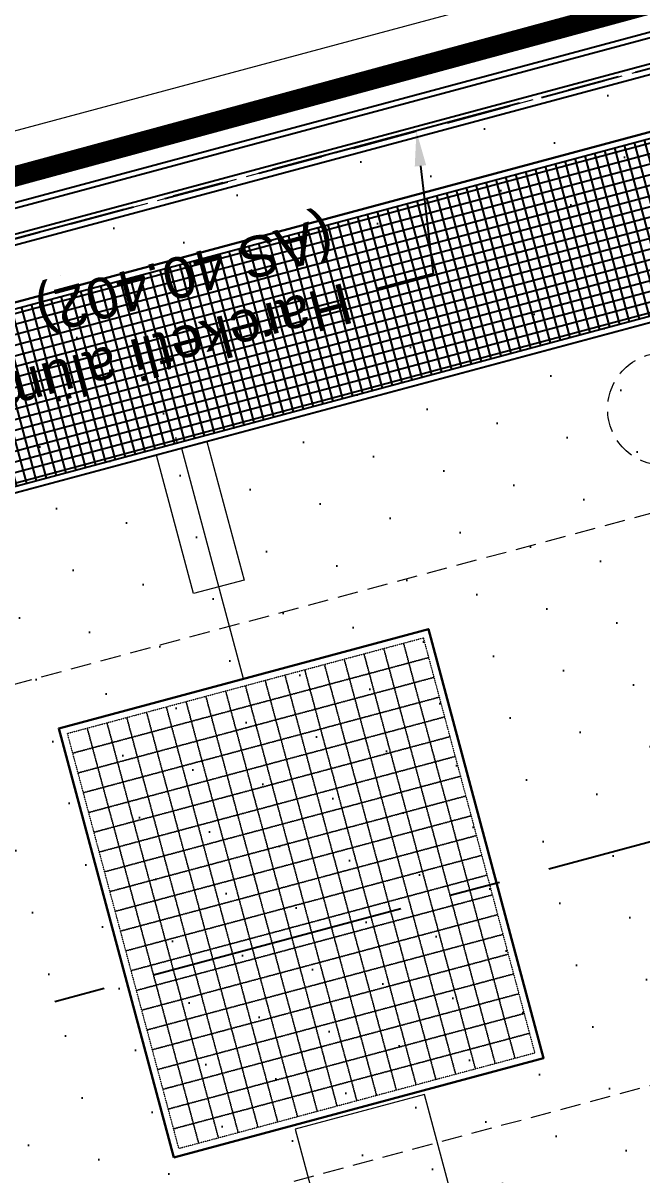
# Model space of a CAD drawing. Header units: centimetres. Extents: x 405564 to 502064, y 46284 to 60634.
# Drawn here: x 461276 to 461578, y 48208 to 48771 of the extents above; entities that cross this region are included whole.
import ezdxf
from ezdxf import colors
from ezdxf.entities.mleader import LeaderData, LeaderLine
from ezdxf.math import Vec2, Vec3
from ezdxf.xclip import XClip

# ---------------------------------------------------------------- set-up
doc = ezdxf.new("R2010")
doc.units = ezdxf.units.CM
doc.header["$XCLIPFRAME"] = 0
for name, pattern in [('ACAD_ISO03W100', [30, 12, -18]), ('CENTER', [2, 1.25, -0.25, 0.25, -0.25]), ('CT_kesik01', [0.15, 0.1, -0.05]), ('DASHED2', [9.525, 6.35, -3.175]), ('DOT', [0.25, 0, -0.25])]:
    doc.linetypes.add(name, pattern=pattern)
doc.layers.get('0').update_dxf_attribs({"color": 8, "lineweight": 9})
for name, color, linetype in [('-SISMIK TEMEL', 8, 'Continuous'), ('-SISMIK TEMEL IZGARA', 8, 'Continuous'), ('AS_DUV', 8, 'Continuous'), ('AS_PYZ_BINA', 8, 'Continuous'), ('AS_TAV', 8, 'Continuous'), ('KORKULUK', 8, 'Continuous')]:
    doc.layers.add(name, color=color, linetype=linetype)
for name, color, linetype, lineweight in [('0-KRCN-MİMARİ-220526', 8, 'Continuous', 9), ('elektrik kablo hattı', 8, 'Continuous', 9), ('G_0.09', 8, 'Continuous', 9), ('G_0.30', 8, 'Continuous', 30), ('Hidden_[Gizli]', 8, 'CT_kesik01', 9), ('hidrolik_kablo_hattı', 8, 'Continuous', 9), ('IEM_MP_TARAMA-MEVCUT BİNA', 8, 'Continuous', 9), ('İNCE', 8, 'Continuous', 9)]:
    doc.layers.add(name, color=color, linetype=linetype, lineweight=lineweight)
doc.styles.add('Normal_ITL', font='swissi.ttf')

# ---------------------------------------------------------------- blocks, each defined once
blk = doc.blocks.new('*U138')
blk.add_lwpolyline([(684.53, -6.68), (5.53, -6.68), (5.53, -9.18), (684.53, -9.18)], close=True)
blk = doc.blocks.new('s2')
at = {"layer": 'AS_PYZ_BINA', "rotation": 270}
blk.add_blockref('*U138', (-6.4, 0), dxfattribs=at)
blk = doc.blocks.new('A$Cbf573e9b')
at = {"layer": 'AS_PYZ_BINA', "linetype": 'CENTER', "ltscale": 100}
for p, q in [((-365, 2520), (-365, 5016.95)), ((0, -638.11), (0, 5016.95)), ((0, -638.11), (0, 5016.95))]:
    blk.add_line(p, q, dxfattribs=at)
blk = doc.blocks.new('zeminkat_planı')
blk.add_lwpolyline([(-117, 3843), (-570, 3843), (-570, 3290), (-117, 3290)], close=True)
at = {"layer": 'G_0.09'}
blk.add_lwpolyline([(51, 3961.24), (51, 3288.7)], dxfattribs=at)
blk.add_blockref('A$Cbf573e9b', (0, 0))
at = {"layer": 'AS_PYZ_BINA'}
blk.add_blockref('s2', (30, 3970), dxfattribs=at)
blk = doc.blocks.new('vinç_alanları')
at = {"layer": 'AS_PYZ_BINA', "linetype": 'DASHED2', "ltscale": 100}
h = blk.add_hatch(dxfattribs=at)
h.set_pattern_fill('DOTS', color=256, scale=500)
h.set_pattern_definition([(0, (444815.903, -368790.316), (15.625, 31.25), [0, -31.25])])
h.paths.add_polyline_path([(-1080, 3970), (0, 3970), (0, 3280), (-1080, 3280)])
at = {"layer": 'AS_PYZ_BINA', "linetype": 'DASHED2', "ltscale": 5}
blk.add_lwpolyline([(-1080, 3970), (0, 3970), (0, 3280), (-1080, 3280)], close=True, dxfattribs=at)
blk = doc.blocks.new('A$C20e37658')
at = {"layer": 'Hidden_[Gizli]', "ltscale": 100}
blk.add_circle((28, 28), 27.5, dxfattribs=at)
blk = doc.blocks.new('sismik temel boslugu pl')
at = {"layer": 'AS_TAV'}
h = blk.add_hatch(dxfattribs=at)
h.set_pattern_fill('ANSI37', color=252, scale=40, angle=45)
h.set_pattern_definition([(90, (119866.949, -315233.006), (-5, 2e-16), []), (180, (119866.949, -315233.006), (-4e-16, -5), [])])
h.paths.add_polyline_path([(-230, -112), (327, -112), (327, -28), (-230, -28)])
at = {"layer": '-SISMIK TEMEL'}
blk.add_lwpolyline([(330, -655), (330, -25), (-330, -25), (-330, -655), (330, -655)], dxfattribs=at)
blk.add_lwpolyline([(320, -565), (320, -115), (-230, -115), (-230, -565)], close=True, dxfattribs=at)
at = {"layer": '-SISMIK TEMEL IZGARA'}
for points in [[(330, -655), (-330, -655), (-330, -647.5), (-330, -25), (330, -25), (330, -115), (-230, -115), (-230, -565), (330, -565)], [(327, -652), (-327, -652), (-327, -647.5), (-327, -28), (327, -28), (327, -112), (-233, -112), (-233, -568), (327, -568)]]:
    blk.add_lwpolyline(points, close=True, dxfattribs=at)
at = {"layer": 'elektrik kablo hattı'}
for points in [[(43.5, -109), (43.5, -112)], [(45, -231.5), (45, -115)]]:
    blk.add_lwpolyline(points, dxfattribs=at)
blk.add_lwpolyline([(57.75, -115), (57.75, -185), (32.25, -185), (32.25, -115)], close=True, dxfattribs=at)
at = {"layer": 'G_0.30'}
blk.add_lwpolyline([(-48.5, -448.5), (138.5, -448.5), (138.5, -231.5), (-48.5, -231.5)], close=True, dxfattribs=at)
at = {"layer": 'Hidden_[Gizli]', "ltscale": 100}
for points in [[(355, 5), (355, -680), (-355, -680), (-355, 5)], [(330, -25), (-330, -25), (-330, -655), (330, -655)], [(330, -475), (-230, -475), (-230, -205), (330, -205)]]:
    blk.add_lwpolyline(points, close=True, dxfattribs=at)
at = {"layer": 'hidrolik_kablo_hattı'}
blk.add_lwpolyline([(77.75, -565), (77.75, -450.5), (12.25, -450.5), (12.25, -565)], close=True, dxfattribs=at)
at = {"layer": 'İNCE', "linetype": 'DOT', "ltscale": 0.01}
for points in [[(-45, -235), (-35, -235), (-35, -245), (-45, -245)], [(-35, -235), (-25, -235), (-25, -245), (-35, -245)], [(-25, -235), (-15, -235), (-15, -245), (-25, -245)], [(-15, -235), (-5, -235), (-5, -245), (-15, -245)], [(-5, -235), (5, -235), (5, -245), (-5, -245)], [(5, -235), (15, -235), (15, -245), (5, -245)], [(15, -235), (25, -235), (25, -245), (15, -245)], [(25, -235), (35, -235), (35, -245), (25, -245)], [(35, -235), (45, -235), (45, -245), (35, -245)], [(45, -235), (55, -235), (55, -245), (45, -245)], [(55, -235), (65, -235), (65, -245), (55, -245)], [(65, -235), (75, -235), (75, -245), (65, -245)], [(75, -235), (85, -235), (85, -245), (75, -245)], [(85, -235), (95, -235), (95, -245), (85, -245)], [(95, -235), (105, -235), (105, -245), (95, -245)], [(105, -235), (115, -235), (115, -245), (105, -245)], [(115, -235), (125, -235), (125, -245), (115, -245)], [(125, -235), (135, -235), (135, -245), (125, -245)], [(-45, -245), (-35, -245), (-35, -255), (-45, -255)], [(-35, -245), (-25, -245), (-25, -255), (-35, -255)], [(-25, -245), (-15, -245), (-15, -255), (-25, -255)], [(-15, -245), (-5, -245), (-5, -255), (-15, -255)], [(-5, -245), (5, -245), (5, -255), (-5, -255)], [(5, -245), (15, -245), (15, -255), (5, -255)], [(15, -245), (25, -245), (25, -255), (15, -255)], [(25, -245), (35, -245), (35, -255), (25, -255)], [(35, -245), (45, -245), (45, -255), (35, -255)], [(45, -245), (55, -245), (55, -255), (45, -255)], [(55, -245), (65, -245), (65, -255), (55, -255)], [(65, -245), (75, -245), (75, -255), (65, -255)], [(75, -245), (85, -245), (85, -255), (75, -255)], [(85, -245), (95, -245), (95, -255), (85, -255)], [(95, -245), (105, -245), (105, -255), (95, -255)], [(105, -245), (115, -245), (115, -255), (105, -255)], [(115, -245), (125, -245), (125, -255), (115, -255)], [(125, -245), (135, -245), (135, -255), (125, -255)], [(-45, -255), (-35, -255), (-35, -265), (-45, -265)], [(-35, -255), (-25, -255), (-25, -265), (-35, -265)], [(-25, -255), (-15, -255), (-15, -265), (-25, -265)], [(-15, -255), (-5, -255), (-5, -265), (-15, -265)], [(-5, -255), (5, -255), (5, -265), (-5, -265)], [(5, -255), (15, -255), (15, -265), (5, -265)], [(15, -255), (25, -255), (25, -265), (15, -265)], [(25, -255), (35, -255), (35, -265), (25, -265)], [(35, -255), (45, -255), (45, -265), (35, -265)], [(45, -255), (55, -255), (55, -265), (45, -265)], [(55, -255), (65, -255), (65, -265), (55, -265)], [(65, -255), (75, -255), (75, -265), (65, -265)], [(75, -255), (85, -255), (85, -265), (75, -265)], [(85, -255), (95, -255), (95, -265), (85, -265)], [(95, -255), (105, -255), (105, -265), (95, -265)], [(105, -255), (115, -255), (115, -265), (105, -265)], [(115, -255), (125, -255), (125, -265), (115, -265)], [(125, -255), (135, -255), (135, -265), (125, -265)], [(-45, -265), (-35, -265), (-35, -275), (-45, -275)], [(-35, -265), (-25, -265), (-25, -275), (-35, -275)], [(-25, -265), (-15, -265), (-15, -275), (-25, -275)], [(-15, -265), (-5, -265), (-5, -275), (-15, -275)], [(-5, -265), (5, -265), (5, -275), (-5, -275)], [(5, -265), (15, -265), (15, -275), (5, -275)], [(15, -265), (25, -265), (25, -275), (15, -275)], [(25, -265), (35, -265), (35, -275), (25, -275)], [(35, -265), (45, -265), (45, -275), (35, -275)], [(45, -265), (55, -265), (55, -275), (45, -275)], [(55, -265), (65, -265), (65, -275), (55, -275)], [(65, -265), (75, -265), (75, -275), (65, -275)], [(75, -265), (85, -265), (85, -275), (75, -275)], [(85, -265), (95, -265), (95, -275), (85, -275)], [(95, -265), (105, -265), (105, -275), (95, -275)], [(105, -265), (115, -265), (115, -275), (105, -275)], [(115, -265), (125, -265), (125, -275), (115, -275)], [(125, -265), (135, -265), (135, -275), (125, -275)], [(-45, -275), (-35, -275), (-35, -285), (-45, -285)], [(-35, -275), (-25, -275), (-25, -285), (-35, -285)], [(-25, -275), (-15, -275), (-15, -285), (-25, -285)], [(-15, -275), (-5, -275), (-5, -285), (-15, -285)], [(-5, -275), (5, -275), (5, -285), (-5, -285)], [(5, -275), (15, -275), (15, -285), (5, -285)], [(15, -275), (25, -275), (25, -285), (15, -285)], [(25, -275), (35, -275), (35, -285), (25, -285)], [(35, -275), (45, -275), (45, -285), (35, -285)], [(45, -275), (55, -275), (55, -285), (45, -285)], [(55, -275), (65, -275), (65, -285), (55, -285)], [(65, -275), (75, -275), (75, -285), (65, -285)], [(75, -275), (85, -275), (85, -285), (75, -285)], [(85, -275), (95, -275), (95, -285), (85, -285)], [(95, -275), (105, -275), (105, -285), (95, -285)], [(105, -275), (115, -275), (115, -285), (105, -285)], [(115, -275), (125, -275), (125, -285), (115, -285)], [(125, -275), (135, -275), (135, -285), (125, -285)], [(-45, -285), (-35, -285), (-35, -295), (-45, -295)], [(-35, -285), (-25, -285), (-25, -295), (-35, -295)], [(-25, -285), (-15, -285), (-15, -295), (-25, -295)], [(-15, -285), (-5, -285), (-5, -295), (-15, -295)], [(-5, -285), (5, -285), (5, -295), (-5, -295)], [(5, -285), (15, -285), (15, -295), (5, -295)], [(15, -285), (25, -285), (25, -295), (15, -295)], [(25, -285), (35, -285), (35, -295), (25, -295)], [(35, -285), (45, -285), (45, -295), (35, -295)], [(45, -285), (55, -285), (55, -295), (45, -295)], [(55, -285), (65, -285), (65, -295), (55, -295)], [(65, -285), (75, -285), (75, -295), (65, -295)], [(75, -285), (85, -285), (85, -295), (75, -295)], [(85, -285), (95, -285), (95, -295), (85, -295)], [(95, -285), (105, -285), (105, -295), (95, -295)], [(105, -285), (115, -285), (115, -295), (105, -295)], [(115, -285), (125, -285), (125, -295), (115, -295)], [(125, -285), (135, -285), (135, -295), (125, -295)], [(-45, -295), (-35, -295), (-35, -305), (-45, -305)], [(-35, -295), (-25, -295), (-25, -305), (-35, -305)], [(-25, -295), (-15, -295), (-15, -305), (-25, -305)], [(-15, -295), (-5, -295), (-5, -305), (-15, -305)], [(-5, -295), (5, -295), (5, -305), (-5, -305)], [(5, -295), (15, -295), (15, -305), (5, -305)], [(15, -295), (25, -295), (25, -305), (15, -305)], [(25, -295), (35, -295), (35, -305), (25, -305)], [(35, -295), (45, -295), (45, -305), (35, -305)], [(45, -295), (55, -295), (55, -305), (45, -305)], [(55, -295), (65, -295), (65, -305), (55, -305)], [(65, -295), (75, -295), (75, -305), (65, -305)], [(75, -295), (85, -295), (85, -305), (75, -305)], [(85, -295), (95, -295), (95, -305), (85, -305)], [(95, -295), (105, -295), (105, -305), (95, -305)], [(105, -295), (115, -295), (115, -305), (105, -305)], [(115, -295), (125, -295), (125, -305), (115, -305)], [(125, -295), (135, -295), (135, -305), (125, -305)], [(-45, -305), (-35, -305), (-35, -315), (-45, -315)], [(-35, -305), (-25, -305), (-25, -315), (-35, -315)], [(-25, -305), (-15, -305), (-15, -315), (-25, -315)], [(-15, -305), (-5, -305), (-5, -315), (-15, -315)], [(-5, -305), (5, -305), (5, -315), (-5, -315)], [(5, -305), (15, -305), (15, -315), (5, -315)], [(15, -305), (25, -305), (25, -315), (15, -315)], [(25, -305), (35, -305), (35, -315), (25, -315)], [(35, -305), (45, -305), (45, -315), (35, -315)], [(45, -305), (55, -305), (55, -315), (45, -315)], [(55, -305), (65, -305), (65, -315), (55, -315)], [(65, -305), (75, -305), (75, -315), (65, -315)], [(75, -305), (85, -305), (85, -315), (75, -315)], [(85, -305), (95, -305), (95, -315), (85, -315)], [(95, -305), (105, -305), (105, -315), (95, -315)], [(105, -305), (115, -305), (115, -315), (105, -315)], [(115, -305), (125, -305), (125, -315), (115, -315)], [(125, -305), (135, -305), (135, -315), (125, -315)], [(-45, -315), (-35, -315), (-35, -325), (-45, -325)], [(-35, -315), (-25, -315), (-25, -325), (-35, -325)], [(-25, -315), (-15, -315), (-15, -325), (-25, -325)], [(-15, -315), (-5, -315), (-5, -325), (-15, -325)], [(-5, -315), (5, -315), (5, -325), (-5, -325)], [(5, -315), (15, -315), (15, -325), (5, -325)], [(15, -315), (25, -315), (25, -325), (15, -325)], [(25, -315), (35, -315), (35, -325), (25, -325)], [(35, -315), (45, -315), (45, -325), (35, -325)], [(45, -315), (55, -315), (55, -325), (45, -325)], [(55, -315), (65, -315), (65, -325), (55, -325)], [(65, -315), (75, -315), (75, -325), (65, -325)], [(75, -315), (85, -315), (85, -325), (75, -325)], [(85, -315), (95, -315), (95, -325), (85, -325)], [(95, -315), (105, -315), (105, -325), (95, -325)], [(105, -315), (115, -315), (115, -325), (105, -325)], [(115, -315), (125, -315), (125, -325), (115, -325)], [(125, -315), (135, -315), (135, -325), (125, -325)], [(-45, -325), (-35, -325), (-35, -335), (-45, -335)], [(-35, -325), (-25, -325), (-25, -335), (-35, -335)], [(-25, -325), (-15, -325), (-15, -335), (-25, -335)], [(-15, -325), (-5, -325), (-5, -335), (-15, -335)], [(-5, -325), (5, -325), (5, -335), (-5, -335)], [(5, -325), (15, -325), (15, -335), (5, -335)], [(15, -325), (25, -325), (25, -335), (15, -335)], [(25, -325), (35, -325), (35, -335), (25, -335)], [(35, -325), (45, -325), (45, -335), (35, -335)], [(45, -325), (55, -325), (55, -335), (45, -335)], [(55, -325), (65, -325), (65, -335), (55, -335)], [(65, -325), (75, -325), (75, -335), (65, -335)], [(75, -325), (85, -325), (85, -335), (75, -335)], [(85, -325), (95, -325), (95, -335), (85, -335)], [(95, -325), (105, -325), (105, -335), (95, -335)], [(105, -325), (115, -325), (115, -335), (105, -335)], [(115, -325), (125, -325), (125, -335), (115, -335)], [(125, -325), (135, -325), (135, -335), (125, -335)], [(-45, -335), (-35, -335), (-35, -345), (-45, -345)], [(-35, -335), (-25, -335), (-25, -345), (-35, -345)], [(-25, -335), (-15, -335), (-15, -345), (-25, -345)], [(-15, -335), (-5, -335), (-5, -345), (-15, -345)], [(-5, -335), (5, -335), (5, -345), (-5, -345)], [(5, -335), (15, -335), (15, -345), (5, -345)], [(15, -335), (25, -335), (25, -345), (15, -345)], [(25, -335), (35, -335), (35, -345), (25, -345)], [(35, -335), (45, -335), (45, -345), (35, -345)], [(45, -335), (55, -335), (55, -345), (45, -345)], [(55, -335), (65, -335), (65, -345), (55, -345)], [(65, -335), (75, -335), (75, -345), (65, -345)], [(75, -335), (85, -335), (85, -345), (75, -345)], [(85, -335), (95, -335), (95, -345), (85, -345)], [(95, -335), (105, -335), (105, -345), (95, -345)], [(105, -335), (115, -335), (115, -345), (105, -345)], [(115, -335), (125, -335), (125, -345), (115, -345)], [(125, -335), (135, -335), (135, -345), (125, -345)], [(-45, -345), (-35, -345), (-35, -355), (-45, -355)], [(-35, -345), (-25, -345), (-25, -355), (-35, -355)], [(-25, -345), (-15, -345), (-15, -355), (-25, -355)], [(-15, -345), (-5, -345), (-5, -355), (-15, -355)], [(-5, -345), (5, -345), (5, -355), (-5, -355)], [(5, -345), (15, -345), (15, -355), (5, -355)], [(15, -345), (25, -345), (25, -355), (15, -355)], [(25, -345), (35, -345), (35, -355), (25, -355)], [(35, -345), (45, -345), (45, -355), (35, -355)], [(45, -345), (55, -345), (55, -355), (45, -355)], [(55, -345), (65, -345), (65, -355), (55, -355)], [(65, -345), (75, -345), (75, -355), (65, -355)], [(75, -345), (85, -345), (85, -355), (75, -355)], [(85, -345), (95, -345), (95, -355), (85, -355)], [(95, -345), (105, -345), (105, -355), (95, -355)], [(105, -345), (115, -345), (115, -355), (105, -355)], [(115, -345), (125, -345), (125, -355), (115, -355)], [(125, -345), (135, -345), (135, -355), (125, -355)], [(-45, -355), (-35, -355), (-35, -365), (-45, -365)], [(-35, -355), (-25, -355), (-25, -365), (-35, -365)], [(-25, -355), (-15, -355), (-15, -365), (-25, -365)], [(-15, -355), (-5, -355), (-5, -365), (-15, -365)], [(-5, -355), (5, -355), (5, -365), (-5, -365)], [(5, -355), (15, -355), (15, -365), (5, -365)], [(15, -355), (25, -355), (25, -365), (15, -365)], [(25, -355), (35, -355), (35, -365), (25, -365)], [(35, -355), (45, -355), (45, -365), (35, -365)], [(45, -355), (55, -355), (55, -365), (45, -365)], [(55, -355), (65, -355), (65, -365), (55, -365)], [(65, -355), (75, -355), (75, -365), (65, -365)], [(75, -355), (85, -355), (85, -365), (75, -365)], [(85, -355), (95, -355), (95, -365), (85, -365)], [(95, -355), (105, -355), (105, -365), (95, -365)], [(105, -355), (115, -355), (115, -365), (105, -365)], [(115, -355), (125, -355), (125, -365), (115, -365)], [(125, -355), (135, -355), (135, -365), (125, -365)], [(-45, -365), (-35, -365), (-35, -375), (-45, -375)], [(-35, -365), (-25, -365), (-25, -375), (-35, -375)], [(-25, -365), (-15, -365), (-15, -375), (-25, -375)], [(-15, -365), (-5, -365), (-5, -375), (-15, -375)], [(-5, -365), (5, -365), (5, -375), (-5, -375)], [(5, -365), (15, -365), (15, -375), (5, -375)], [(15, -365), (25, -365), (25, -375), (15, -375)], [(25, -365), (35, -365), (35, -375), (25, -375)], [(35, -365), (45, -365), (45, -375), (35, -375)], [(45, -365), (55, -365), (55, -375), (45, -375)], [(55, -365), (65, -365), (65, -375), (55, -375)], [(65, -365), (75, -365), (75, -375), (65, -375)], [(75, -365), (85, -365), (85, -375), (75, -375)], [(85, -365), (95, -365), (95, -375), (85, -375)], [(95, -365), (105, -365), (105, -375), (95, -375)], [(105, -365), (115, -365), (115, -375), (105, -375)], [(115, -365), (125, -365), (125, -375), (115, -375)], [(125, -365), (135, -365), (135, -375), (125, -375)], [(-45, -375), (-35, -375), (-35, -385), (-45, -385)], [(-35, -375), (-25, -375), (-25, -385), (-35, -385)], [(-25, -375), (-15, -375), (-15, -385), (-25, -385)], [(-15, -375), (-5, -375), (-5, -385), (-15, -385)], [(-5, -375), (5, -375), (5, -385), (-5, -385)], [(5, -375), (15, -375), (15, -385), (5, -385)], [(15, -375), (25, -375), (25, -385), (15, -385)], [(25, -375), (35, -375), (35, -385), (25, -385)], [(35, -375), (45, -375), (45, -385), (35, -385)], [(45, -375), (55, -375), (55, -385), (45, -385)], [(55, -375), (65, -375), (65, -385), (55, -385)], [(65, -375), (75, -375), (75, -385), (65, -385)], [(75, -375), (85, -375), (85, -385), (75, -385)], [(85, -375), (95, -375), (95, -385), (85, -385)], [(95, -375), (105, -375), (105, -385), (95, -385)], [(105, -375), (115, -375), (115, -385), (105, -385)], [(115, -375), (125, -375), (125, -385), (115, -385)], [(125, -375), (135, -375), (135, -385), (125, -385)], [(-45, -385), (-35, -385), (-35, -395), (-45, -395)], [(-35, -385), (-25, -385), (-25, -395), (-35, -395)], [(-25, -385), (-15, -385), (-15, -395), (-25, -395)], [(-15, -385), (-5, -385), (-5, -395), (-15, -395)], [(-5, -385), (5, -385), (5, -395), (-5, -395)], [(5, -385), (15, -385), (15, -395), (5, -395)], [(15, -385), (25, -385), (25, -395), (15, -395)], [(25, -385), (35, -385), (35, -395), (25, -395)], [(35, -385), (45, -385), (45, -395), (35, -395)], [(45, -385), (55, -385), (55, -395), (45, -395)], [(55, -385), (65, -385), (65, -395), (55, -395)], [(65, -385), (75, -385), (75, -395), (65, -395)], [(75, -385), (85, -385), (85, -395), (75, -395)], [(85, -385), (95, -385), (95, -395), (85, -395)], [(95, -385), (105, -385), (105, -395), (95, -395)], [(105, -385), (115, -385), (115, -395), (105, -395)], [(115, -385), (125, -385), (125, -395), (115, -395)], [(125, -385), (135, -385), (135, -395), (125, -395)], [(-45, -395), (-35, -395), (-35, -405), (-45, -405)], [(-35, -395), (-25, -395), (-25, -405), (-35, -405)], [(-25, -395), (-15, -395), (-15, -405), (-25, -405)], [(-15, -395), (-5, -395), (-5, -405), (-15, -405)], [(-5, -395), (5, -395), (5, -405), (-5, -405)], [(5, -395), (15, -395), (15, -405), (5, -405)], [(15, -395), (25, -395), (25, -405), (15, -405)], [(25, -395), (35, -395), (35, -405), (25, -405)], [(35, -395), (45, -395), (45, -405), (35, -405)], [(45, -395), (55, -395), (55, -405), (45, -405)], [(55, -395), (65, -395), (65, -405), (55, -405)], [(65, -395), (75, -395), (75, -405), (65, -405)], [(75, -395), (85, -395), (85, -405), (75, -405)], [(85, -395), (95, -395), (95, -405), (85, -405)], [(95, -395), (105, -395), (105, -405), (95, -405)], [(105, -395), (115, -395), (115, -405), (105, -405)], [(115, -395), (125, -395), (125, -405), (115, -405)], [(125, -395), (135, -395), (135, -405), (125, -405)], [(-45, -405), (-35, -405), (-35, -415), (-45, -415)], [(-35, -405), (-25, -405), (-25, -415), (-35, -415)], [(-25, -405), (-15, -405), (-15, -415), (-25, -415)], [(-15, -405), (-5, -405), (-5, -415), (-15, -415)], [(-5, -405), (5, -405), (5, -415), (-5, -415)], [(5, -405), (15, -405), (15, -415), (5, -415)], [(15, -405), (25, -405), (25, -415), (15, -415)], [(25, -405), (35, -405), (35, -415), (25, -415)], [(35, -405), (45, -405), (45, -415), (35, -415)], [(45, -405), (55, -405), (55, -415), (45, -415)], [(55, -405), (65, -405), (65, -415), (55, -415)], [(65, -405), (75, -405), (75, -415), (65, -415)], [(75, -405), (85, -405), (85, -415), (75, -415)], [(85, -405), (95, -405), (95, -415), (85, -415)], [(95, -405), (105, -405), (105, -415), (95, -415)], [(105, -405), (115, -405), (115, -415), (105, -415)], [(115, -405), (125, -405), (125, -415), (115, -415)], [(125, -405), (135, -405), (135, -415), (125, -415)], [(-45, -415), (-35, -415), (-35, -425), (-45, -425)], [(-35, -415), (-25, -415), (-25, -425), (-35, -425)], [(-25, -415), (-15, -415), (-15, -425), (-25, -425)], [(-15, -415), (-5, -415), (-5, -425), (-15, -425)], [(-5, -415), (5, -415), (5, -425), (-5, -425)], [(5, -415), (15, -415), (15, -425), (5, -425)], [(15, -415), (25, -415), (25, -425), (15, -425)], [(25, -415), (35, -415), (35, -425), (25, -425)], [(35, -415), (45, -415), (45, -425), (35, -425)], [(45, -415), (55, -415), (55, -425), (45, -425)], [(55, -415), (65, -415), (65, -425), (55, -425)], [(65, -415), (75, -415), (75, -425), (65, -425)], [(75, -415), (85, -415), (85, -425), (75, -425)], [(85, -415), (95, -415), (95, -425), (85, -425)], [(95, -415), (105, -415), (105, -425), (95, -425)], [(105, -415), (115, -415), (115, -425), (105, -425)], [(115, -415), (125, -415), (125, -425), (115, -425)], [(125, -415), (135, -415), (135, -425), (125, -425)], [(-45, -425), (-35, -425), (-35, -435), (-45, -435)], [(-35, -425), (-25, -425), (-25, -435), (-35, -435)], [(-25, -425), (-15, -425), (-15, -435), (-25, -435)], [(-15, -425), (-5, -425), (-5, -435), (-15, -435)], [(-5, -425), (5, -425), (5, -435), (-5, -435)], [(5, -425), (15, -425), (15, -435), (5, -435)], [(15, -425), (25, -425), (25, -435), (15, -435)], [(25, -425), (35, -425), (35, -435), (25, -435)], [(35, -425), (45, -425), (45, -435), (35, -435)], [(45, -425), (55, -425), (55, -435), (45, -435)], [(55, -425), (65, -425), (65, -435), (55, -435)], [(65, -425), (75, -425), (75, -435), (65, -435)], [(75, -425), (85, -425), (85, -435), (75, -435)], [(85, -425), (95, -425), (95, -435), (85, -435)], [(95, -425), (105, -425), (105, -435), (95, -435)], [(105, -425), (115, -425), (115, -435), (105, -435)], [(115, -425), (125, -425), (125, -435), (115, -435)], [(125, -425), (135, -425), (135, -435), (125, -435)], [(-45, -435), (-35, -435), (-35, -445), (-45, -445)], [(-35, -435), (-25, -435), (-25, -445), (-35, -445)], [(-25, -435), (-15, -435), (-15, -445), (-25, -445)], [(-15, -435), (-5, -435), (-5, -445), (-15, -445)], [(-5, -435), (5, -435), (5, -445), (-5, -445)], [(5, -435), (15, -435), (15, -445), (5, -445)], [(15, -435), (25, -435), (25, -445), (15, -445)], [(25, -435), (35, -435), (35, -445), (25, -445)], [(35, -435), (45, -435), (45, -445), (35, -445)], [(45, -435), (55, -435), (55, -445), (45, -445)], [(55, -435), (65, -435), (65, -445), (55, -445)], [(65, -435), (75, -435), (75, -445), (65, -445)], [(75, -435), (85, -435), (85, -445), (75, -445)], [(85, -435), (95, -435), (95, -445), (85, -445)], [(95, -435), (105, -435), (105, -445), (95, -445)], [(105, -435), (115, -435), (115, -445), (105, -445)], [(115, -435), (125, -435), (125, -445), (115, -445)], [(125, -435), (135, -435), (135, -445), (125, -445)]]:
    blk.add_lwpolyline(points, close=True, dxfattribs=at)
at = {"layer": 'Hidden_[Gizli]'}
blk.add_blockref('A$C20e37658', (249.5, -185.5), dxfattribs=at)
blk = doc.blocks.new('OPK-site-surrounding-R01')
at = {"layer": 'IEM_MP_TARAMA-MEVCUT BİNA', "linetype": 'ACAD_ISO03W100', "ltscale": 5, "const_width": 10}
blk.add_lwpolyline([(21876.58, -8538.93), (21504.05, -7155.31), (17068.57, -8358.59), (17456.08, -9736.84)], dxfattribs=at)
blk = doc.blocks.new('A$C85dec720')
ref = blk.add_blockref('zeminkat_planı', (7059, 383))
XClip(ref).set_block_clipping_path([(-9126.4697968782, -1655.3396659539), (1140.0000000002, 6527.619333315)])
at = {"layer": 'AS_PYZ_BINA'}
blk.add_lwpolyline([(7061.1, 3665.5), (7061.1, 4350.5), (7056.1, 4350.5), (7056.1, 3665.5)], close=True, dxfattribs=at)
blk.add_blockref('vinç_alanları', (7059, 383))
at = {"layer": 'KORKULUK', "rotation": 270}
blk.add_blockref('sismik temel boslugu pl', (7054, 3993), dxfattribs=at)
at = {"layer": 'AS_PYZ_BINA'}
ml = blk.add_multileader_mtext('Standard', dxfattribs=at)
ml.set_content('{\\fSwis721 BT|b0|i0|c162|p34;Hareketli alüminyum korkuluk\\P(AS 40.402)}', color=256, style='Normal_ITL')
ml.set_leader_properties()
ml.build(insert=Vec2(0, 0))
ml.multileader.update_dxf_attribs({"dogleg_length": 0.379, "arrow_head_size": 17.04, "scale": 75})
ctx = ml.context
ctx.base_point, ctx.scale, ctx.char_height, ctx.arrow_head_size, ctx.landing_gap_size, ctx.plane_origin, ctx.plane_x_axis, ctx.plane_y_axis = Vec3(6989.49, 3835.71), 75, 20, 17.04, 14.2, Vec3(7173.11, 3911.47), Vec3(0, 1), Vec3(-1, 0)
notes = []
notes.append((ctx, [(0, (1, 1, 0), (6989.49, 3807.31), (0, 1), 28.4, [(0, [(7058.88, 3797.09)], 0, [])])]))
ctx.mtext.insert, ctx.mtext.text_direction, ctx.mtext.rotation, ctx.mtext.width, ctx.mtext.defined_height, ctx.mtext.flow_direction = Vec3(6976.61, 3849.91), Vec3(0, 1), 1.570796, 507.9506, 200.63, 5
ml = blk.add_multileader_mtext('Standard', dxfattribs=at)
ml.set_content('{\\fSwis721 BT|b0|i0|c162|p34;Epoksi boyalı perfore sac korkuluk\\P(AS 40.171)}', color=256, style='Normal_ITL')
ml.set_leader_properties()
ml.build(insert=Vec2(0, 0))
ml.multileader.update_dxf_attribs({"dogleg_length": 0.379, "arrow_head_size": 8.52, "scale": 75})
ctx = ml.context
ctx.base_point, ctx.scale, ctx.char_height, ctx.arrow_head_size, ctx.landing_gap_size, ctx.plane_origin, ctx.plane_x_axis, ctx.plane_y_axis = Vec3(6515.69, 2910.72), 75, 13.5, 8.52, 7.1, Vec3(6617.57, 2952.86), Vec3(0, 1), Vec3(-1, 0)
notes.append((ctx, [(0, (1, 1, 0), (6515.69, 2896.52), (0, 1), 14.2, [(0, [(6560.46, 2895.66)], 0, [])])]))
ctx.mtext.insert, ctx.mtext.text_direction, ctx.mtext.rotation, ctx.mtext.width, ctx.mtext.defined_height, ctx.mtext.flow_direction = Vec3(6506.99, 2917.82), Vec3(0, 1), 1.570796, 383.39, 98.89, 5
for ctx, leaders in notes:
    for number, flags, end, landing, length, lines in leaders:
        leader = LeaderData()
        leader.index, (leader.has_last_leader_line, leader.has_dogleg_vector, leader.attachment_direction) = number, flags
        leader.last_leader_point, leader.dogleg_vector, leader.dogleg_length = Vec3(end), Vec3(landing), length
        for number, points, colour, breaks in lines:
            line = LeaderLine()
            line.index, line.vertices, line.color, line.breaks = number, Vec3.list(points), colors.encode_raw_color(colour), breaks
            leader.lines.append(line)
        ctx.leaders.append(leader)
blk = doc.blocks.new('A$C6A10300A')
at = {"layer": 'AS_DUV'}
ref = blk.add_blockref('A$C85dec720', (28900.96, -17748.98), dxfattribs=dict(at, rotation=105.0255580063709))
XClip(ref).set_block_clipping_path([(6220.3367769278, 6783.7313721173), (4126.4071464743, -1017.0000000052), (7354.8298234051, -1883.5969356479), (9448.7594538586, 5917.1344364745)])
ref = blk.add_blockref('OPK-site-surrounding-R01', (5135.68, -3851.45))
XClip(ref).set_block_clipping_path([(-5135.679684336, -9648.5463532069), (26364.320315664, 3851.4536467931)])

msp = doc.modelspace()

# ---------------------------------------------------------------- block references
at = {"layer": '0-KRCN-MİMARİ-220526'}
msp.add_blockref('A$C6A10300A', (438064.07, 60634.02), dxfattribs=at)

doc.saveas('drawing.dxf')
